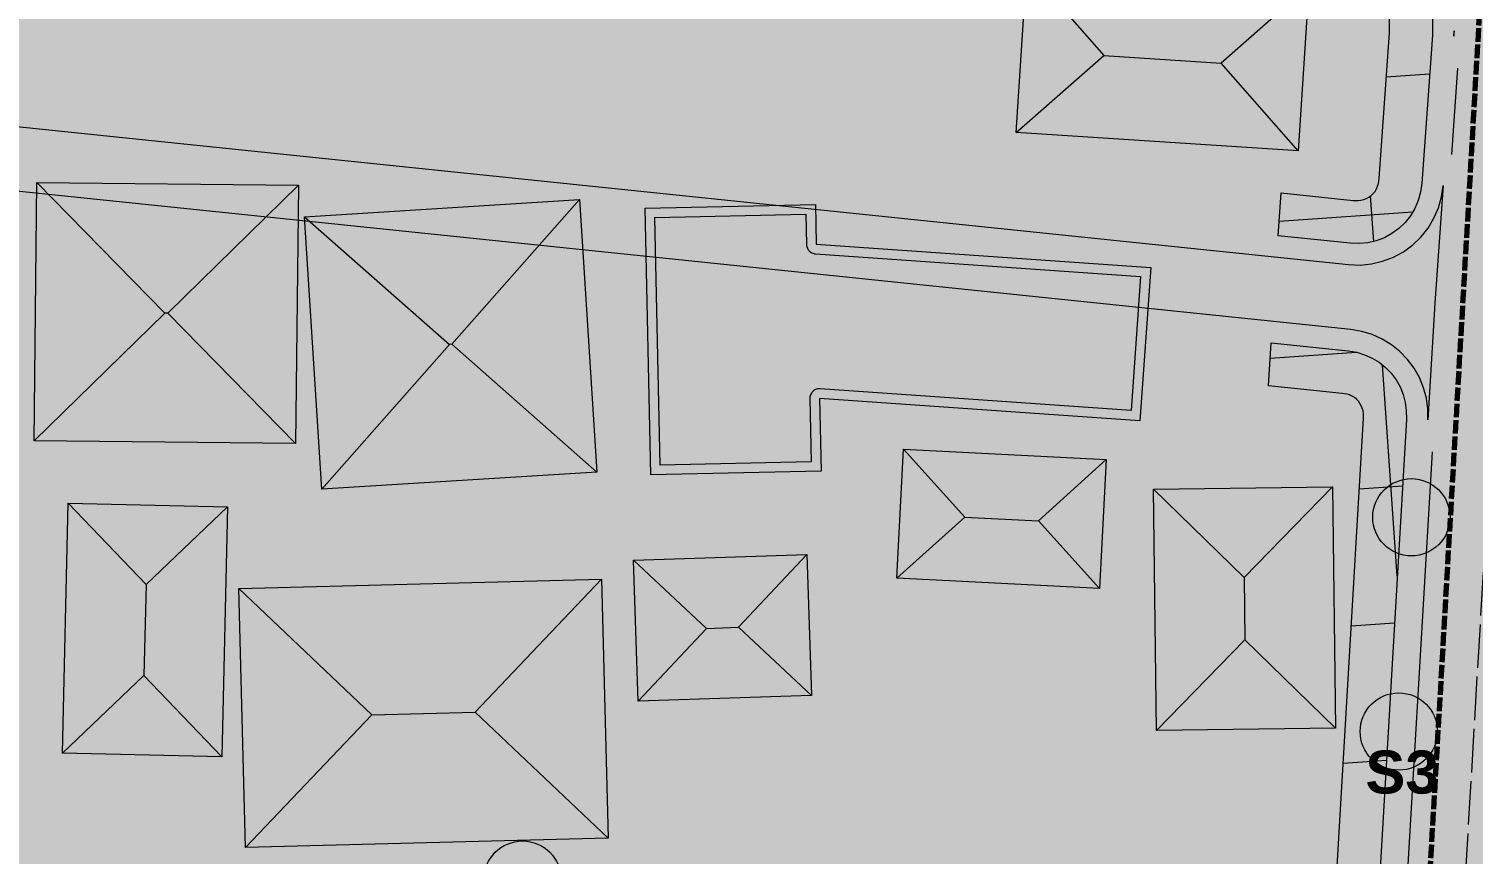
# Model space of a CAD drawing. Header units: metres. Extents: x 305909 to 307171, y 9156037 to 9156671.
# Drawn here: x 306804.4 to 306871.7, y 9156158.8 to 9156197.2 of the extents above; entities that cross this region are included whole.
import ezdxf

# ---------------------------------------------------------------- set-up
doc = ezdxf.new("R2010")
doc.units = ezdxf.units.M
doc.linetypes.add('DASHED', pattern=[1.524, 1.27, -0.254])
doc.linetypes.add('DASHED2', pattern=[0.762, 0.635, -0.127])
for name, color, linetype, lineweight, true_color in [('B-BANGUNAN_PERDAGANGAN', 7, 'Continuous', 13, 0xde7878), ('B-BANGUNAN_PERMUKIMAN', 7, 'Continuous', 13, 0xf0cd8c), ('B-BAYANGAN', 7, 'Continuous', 0, 0x76786c), ('B-DELINEASI', 7, 'DASHED2', 70, 0xc800c8), ('J-BADAN_KOLEKTOR', 7, 'Continuous', 13, 0x6e6e6e), ('J-MARKA_TEPI', 7, 'Continuous', 13, 0xffffff), ('J-PERKERASAN_JALAN', 7, 'Continuous', 9, 0x989896), ('J-SUMBU_KOLEKTOR', 7, 'DASHED', 18, 0xffffff), ('P-TROTOAR_AYANI', 7, 'Continuous', 9, 0xd6c8b2), ('S-ZONA_ANTREAN', 7, 'Continuous', 13, 0xeb7878), ('U-PENANDA', 7, 'Continuous', 18, 0x192d78), ('V-JALUR_HIJAU_AYANI', 7, 'Continuous', 0, 0x96cd78), ('V-POHON_PENEDUH', 7, 'Continuous', 13, 0x288232), ('Z-K', 7, 'Continuous', 0, 0xf7dede), ('Z-R', 7, 'Continuous', 0, 0xfaf4e6), ('Z-RTH', 7, 'Continuous', 0, 0xc7e4ba)]:
    doc.layers.add(name, color=color, linetype=linetype, lineweight=lineweight, true_color=true_color)
doc.styles.add('ARIALB', font='arialbd.ttf')

# ---------------------------------------------------------------- blocks, each defined once
blk = doc.blocks.new('POHON')
at = {"true_color": 0x347638}
h = blk.add_hatch(color=97, dxfattribs=at)
h.dxf.hatch_style = 1
edge = h.paths.add_edge_path()
edge.add_arc((0, 0), 1, 0, 360)
at = {"true_color": 0x3e843e}
h = blk.add_hatch(color=97, dxfattribs=at)
h.dxf.hatch_style = 1
edge = h.paths.add_edge_path()
edge.add_arc((-0.552, 0.552), 0.32, 0, 360)
at = {"true_color": 0x62a556}
h = blk.add_hatch(color=85, dxfattribs=at)
h.dxf.hatch_style = 1
edge = h.paths.add_edge_path()
edge.add_arc((-0.2, 0.22), 0.55, 0, 360)
at = {"true_color": 0x3e843e}
h = blk.add_hatch(color=97, dxfattribs=at)
h.dxf.hatch_style = 1
edge = h.paths.add_edge_path()
edge.add_arc((0, 0.78), 0.32, 0, 360)
h = blk.add_hatch(color=97, dxfattribs=at)
h.dxf.hatch_style = 1
edge = h.paths.add_edge_path()
edge.add_arc((0.552, 0.552), 0.32, 0, 360)
at = {"true_color": 0x697060}
h = blk.add_hatch(color=251, dxfattribs=at)
h.dxf.hatch_style = 1
edge = h.paths.add_edge_path()
edge.add_arc((0.38, -0.38), 1, 0, 360)
at = {"true_color": 0x3e843e}
h = blk.add_hatch(color=97, dxfattribs=at)
h.dxf.hatch_style = 1
edge = h.paths.add_edge_path()
edge.add_arc((-0.78, 0), 0.32, 0, 360)
h = blk.add_hatch(color=97, dxfattribs=at)
h.dxf.hatch_style = 1
edge = h.paths.add_edge_path()
edge.add_arc((0.78, 0), 0.32, 0, 360)
h = blk.add_hatch(color=97, dxfattribs=at)
h.dxf.hatch_style = 1
edge = h.paths.add_edge_path()
edge.add_arc((-0.552, -0.552), 0.32, 0, 360)
h = blk.add_hatch(color=97, dxfattribs=at)
h.dxf.hatch_style = 1
edge = h.paths.add_edge_path()
edge.add_arc((0.552, -0.552), 0.32, 0, 360)
h = blk.add_hatch(color=97, dxfattribs=at)
h.dxf.hatch_style = 1
edge = h.paths.add_edge_path()
edge.add_arc((0, -0.78), 0.32, 0, 360)
at = {"color": 99, "lineweight": 9, "true_color": 0x235528}
blk.add_circle((0, 0), 1, dxfattribs=at)
blk = doc.blocks.new('PENANDA')
at = {"true_color": 0x192d78}
h = blk.add_hatch(color=166, dxfattribs=at)
h.dxf.hatch_style = 1
h.paths.add_polyline_path([(0, 1.6), (-1.4, -0.9), (1.4, -0.9)])

msp = doc.modelspace()

# ---------------------------------------------------------------- hatches: boundary and pattern name
at = {"layer": 'B-BANGUNAN_PERDAGANGAN', "true_color": 0xd05e57}
h = msp.add_hatch(color=13, dxfattribs=at)
h.dxf.hatch_style = 1
h.paths.add_polyline_path([(306854.458, 9156195.984), (306850.377, 9156192.398), (306850.872, 9156200.065), (306854.458, 9156195.984)])
at = {"layer": 'B-BANGUNAN_PERDAGANGAN', "true_color": 0xcd5c56}
h = msp.add_hatch(color=13, dxfattribs=at)
h.dxf.hatch_style = 1
h.paths.add_polyline_path([(306859.914, 9156195.632), (306854.458, 9156195.984), (306850.872, 9156200.065), (306863.995, 9156199.218), (306863.995, 9156199.218), (306859.914, 9156195.632)])
at = {"layer": 'B-BANGUNAN_PERDAGANGAN', "true_color": 0xa34944}
h = msp.add_hatch(color=15, dxfattribs=at)
h.dxf.hatch_style = 1
h.paths.add_polyline_path([(306859.914, 9156195.632), (306863.995, 9156199.218), (306863.5, 9156191.552), (306859.914, 9156195.632)])
at = {"layer": 'B-BANGUNAN_PERDAGANGAN', "true_color": 0xa64b45}
h = msp.add_hatch(color=15, dxfattribs=at)
h.dxf.hatch_style = 1
h.paths.add_polyline_path([(306854.458, 9156195.984), (306859.914, 9156195.632), (306863.5, 9156191.552), (306863.5, 9156191.552), (306850.377, 9156192.398), (306854.458, 9156195.984)])
at = {"layer": 'B-BANGUNAN_PERDAGANGAN', "true_color": 0xcf5d56}
h = msp.add_hatch(color=13, dxfattribs=at)
h.dxf.hatch_style = 1
h.paths.add_polyline_path([(306810.725, 9156183.987), (306804.64, 9156178.034), (306804.772, 9156190.073), (306810.725, 9156183.987)])
at = {"layer": 'B-BANGUNAN_PERDAGANGAN', "true_color": 0xce5d56}
h = msp.add_hatch(color=13, dxfattribs=at)
h.dxf.hatch_style = 1
h.paths.add_polyline_path([(306810.865, 9156183.986), (306810.725, 9156183.987), (306804.772, 9156190.073), (306804.772, 9156190.073), (306816.95, 9156189.939), (306810.865, 9156183.986)])
at = {"layer": 'B-BANGUNAN_PERDAGANGAN', "true_color": 0xa44a45}
h = msp.add_hatch(color=15, dxfattribs=at)
h.dxf.hatch_style = 1
h.paths.add_polyline_path([(306810.865, 9156183.986), (306816.95, 9156189.939), (306816.818, 9156177.9), (306810.865, 9156183.986)])
at = {"layer": 'B-BANGUNAN_PERDAGANGAN', "true_color": 0xd05e57}
h = msp.add_hatch(color=13, dxfattribs=at)
h.dxf.hatch_style = 1
h.paths.add_polyline_path([(306824.094, 9156182.531), (306823.987, 9156182.524), (306817.24, 9156188.477), (306830.047, 9156189.277), (306824.094, 9156182.531)])
at = {"layer": 'B-BANGUNAN_PERDAGANGAN', "true_color": 0xa64b45}
h = msp.add_hatch(color=15, dxfattribs=at)
h.dxf.hatch_style = 1
h.paths.add_polyline_path([(306824.094, 9156182.531), (306830.047, 9156189.277), (306830.047, 9156189.277), (306830.841, 9156176.577), (306824.094, 9156182.531)])
at = {"layer": 'B-BANGUNAN_PERDAGANGAN', "true_color": 0xba544e}
h = msp.add_hatch(color=15, dxfattribs=at)
h.dxf.hatch_style = 1
h.paths.add_polyline_path([(306856.638, 9156186.102), (306856.139, 9156178.966), (306841.216, 9156180.009), (306841.288, 9156176.614), (306833.354, 9156176.445), (306833.09, 9156188.88), (306841.024, 9156189.049), (306841.063, 9156187.192), (306856.638, 9156186.102)])
at = {"layer": 'B-BANGUNAN_PERDAGANGAN', "true_color": 0xcd5c56}
h = msp.add_hatch(color=13, dxfattribs=at)
h.dxf.hatch_style = 1
h.paths.add_polyline_path([(306823.987, 9156182.524), (306818.034, 9156175.777), (306817.24, 9156188.477), (306817.24, 9156188.477), (306823.987, 9156182.524)])
at = {"layer": 'B-BANGUNAN_PERDAGANGAN', "true_color": 0xa54a45}
h = msp.add_hatch(color=15, dxfattribs=at)
h.dxf.hatch_style = 1
h.paths.add_polyline_path([(306804.64, 9156178.034), (306804.64, 9156178.034), (306810.725, 9156183.987), (306810.865, 9156183.986), (306816.818, 9156177.9), (306804.64, 9156178.034)])
at = {"layer": 'B-BANGUNAN_PERDAGANGAN', "true_color": 0xa34944}
h = msp.add_hatch(color=15, dxfattribs=at)
h.dxf.hatch_style = 1
h.paths.add_polyline_path([(306818.034, 9156175.777), (306823.987, 9156182.524), (306824.094, 9156182.531), (306830.841, 9156176.577), (306818.034, 9156175.777)])
at = {"layer": 'B-BANGUNAN_PERDAGANGAN', "true_color": 0xd05d57}
h = msp.add_hatch(color=13, dxfattribs=at)
h.dxf.hatch_style = 1
h.paths.add_polyline_path([(306847.977, 9156174.482), (306844.823, 9156171.633), (306845.128, 9156177.636), (306847.977, 9156174.482)])
at = {"layer": 'B-BANGUNAN_PERDAGANGAN', "true_color": 0xcd5d56}
h = msp.add_hatch(color=13, dxfattribs=at)
h.dxf.hatch_style = 1
h.paths.add_polyline_path([(306851.408, 9156174.307), (306847.977, 9156174.482), (306845.128, 9156177.636), (306854.561, 9156177.156), (306851.408, 9156174.307)])
at = {"layer": 'B-BANGUNAN_PERDAGANGAN', "true_color": 0xa34a44}
h = msp.add_hatch(color=15, dxfattribs=at)
h.dxf.hatch_style = 1
h.paths.add_polyline_path([(306854.256, 9156171.154), (306851.408, 9156174.307), (306854.561, 9156177.156), (306854.562, 9156177.156), (306854.256, 9156171.154)])
at = {"layer": 'B-BANGUNAN_PERDAGANGAN', "true_color": 0xcf5d57}
h = msp.add_hatch(color=13, dxfattribs=at)
h.dxf.hatch_style = 1
h.paths.add_polyline_path([(306809.854, 9156171.334), (306809.758, 9156167.1), (306805.97, 9156163.48), (306805.97, 9156163.48), (306806.234, 9156175.122), (306809.854, 9156171.334)])
at = {"layer": 'B-BANGUNAN_PERDAGANGAN', "true_color": 0xce5d56}
h = msp.add_hatch(color=13, dxfattribs=at)
h.dxf.hatch_style = 1
h.paths.add_polyline_path([(306809.854, 9156171.334), (306806.234, 9156175.122), (306806.234, 9156175.122), (306813.642, 9156174.954), (306809.854, 9156171.334)])
at = {"layer": 'B-BANGUNAN_PERDAGANGAN', "true_color": 0xa44a44}
h = msp.add_hatch(color=15, dxfattribs=at)
h.dxf.hatch_style = 1
h.paths.add_polyline_path([(306813.378, 9156163.312), (306809.758, 9156167.1), (306809.854, 9156171.334), (306813.642, 9156174.954), (306813.642, 9156174.954), (306813.378, 9156163.312)])
at = {"layer": 'B-BANGUNAN_PERDAGANGAN', "true_color": 0xa64a45}
h = msp.add_hatch(color=15, dxfattribs=at)
h.dxf.hatch_style = 1
h.paths.add_polyline_path([(306844.823, 9156171.633), (306847.977, 9156174.482), (306851.408, 9156174.307), (306854.256, 9156171.154), (306844.823, 9156171.633)])
at = {"layer": 'B-BANGUNAN_PERDAGANGAN', "true_color": 0xcf5d57}
h = msp.add_hatch(color=13, dxfattribs=at)
h.dxf.hatch_style = 1
h.paths.add_polyline_path([(306837.448, 9156169.342), (306835.959, 9156169.294), (306832.561, 9156172.476), (306840.63, 9156172.741), (306837.448, 9156169.342)])
at = {"layer": 'B-BANGUNAN_PERDAGANGAN', "true_color": 0xa54a45}
h = msp.add_hatch(color=15, dxfattribs=at)
h.dxf.hatch_style = 1
h.paths.add_polyline_path([(306837.448, 9156169.342), (306840.63, 9156172.741), (306840.846, 9156166.16), (306837.448, 9156169.342)])
at = {"layer": 'B-BANGUNAN_PERDAGANGAN', "true_color": 0xce5d56}
h = msp.add_hatch(color=13, dxfattribs=at)
h.dxf.hatch_style = 1
h.paths.add_polyline_path([(306835.959, 9156169.294), (306832.777, 9156165.895), (306832.561, 9156172.476), (306832.561, 9156172.476), (306835.959, 9156169.294)])
at = {"layer": 'B-BANGUNAN_PERDAGANGAN', "true_color": 0xcf5d57}
h = msp.add_hatch(color=13, dxfattribs=at)
h.dxf.hatch_style = 1
h.paths.add_polyline_path([(306825.178, 9156165.394), (306820.364, 9156165.271), (306814.172, 9156171.153), (306831.06, 9156171.586), (306831.06, 9156171.586), (306825.178, 9156165.394)])
at = {"layer": 'B-BANGUNAN_PERDAGANGAN', "true_color": 0xa54a45}
h = msp.add_hatch(color=15, dxfattribs=at)
h.dxf.hatch_style = 1
h.paths.add_polyline_path([(306825.178, 9156165.394), (306831.06, 9156171.586), (306831.37, 9156159.512), (306825.178, 9156165.394)])
at = {"layer": 'B-BANGUNAN_PERDAGANGAN', "true_color": 0xce5d56}
h = msp.add_hatch(color=13, dxfattribs=at)
h.dxf.hatch_style = 1
h.paths.add_polyline_path([(306820.364, 9156165.271), (306814.482, 9156159.079), (306814.172, 9156171.153), (306820.364, 9156165.271)])
at = {"layer": 'B-BANGUNAN_PERDAGANGAN', "true_color": 0xa44a44}
h = msp.add_hatch(color=15, dxfattribs=at)
h.dxf.hatch_style = 1
h.paths.add_polyline_path([(306832.777, 9156165.895), (306835.959, 9156169.294), (306837.448, 9156169.342), (306840.846, 9156166.16), (306840.846, 9156166.16), (306832.777, 9156165.895)])
at = {"layer": 'B-BANGUNAN_PERDAGANGAN', "true_color": 0xa54a45}
h = msp.add_hatch(color=15, dxfattribs=at)
h.dxf.hatch_style = 1
h.paths.add_polyline_path([(306809.758, 9156167.1), (306813.378, 9156163.312), (306805.97, 9156163.48), (306809.758, 9156167.1)])
at = {"layer": 'B-BANGUNAN_PERDAGANGAN', "true_color": 0xa44a44}
h = msp.add_hatch(color=15, dxfattribs=at)
h.dxf.hatch_style = 1
h.paths.add_polyline_path([(306814.482, 9156159.079), (306820.364, 9156165.271), (306825.178, 9156165.394), (306831.37, 9156159.512), (306831.37, 9156159.512), (306814.482, 9156159.079)])
at = {"layer": 'B-BANGUNAN_PERMUKIMAN', "true_color": 0xe5855b}
h = msp.add_hatch(color=23, dxfattribs=at)
h.dxf.hatch_style = 1
h.paths.add_polyline_path([(306860.99, 9156171.662), (306856.77, 9156175.784), (306865.111, 9156175.881), (306865.111, 9156175.881), (306860.99, 9156171.662)])
h = msp.add_hatch(color=23, dxfattribs=at)
h.dxf.hatch_style = 1
h.paths.add_polyline_path([(306856.77, 9156175.784), (306860.99, 9156171.662), (306861.024, 9156168.758), (306856.903, 9156164.539), (306856.903, 9156164.539), (306856.77, 9156175.784)])
at = {"layer": 'B-BANGUNAN_PERMUKIMAN', "true_color": 0xb66a48}
h = msp.add_hatch(color=35, dxfattribs=at)
h.dxf.hatch_style = 1
h.paths.add_polyline_path([(306861.024, 9156168.758), (306860.99, 9156171.662), (306865.111, 9156175.881), (306865.243, 9156164.637), (306861.024, 9156168.758)])
h = msp.add_hatch(color=35, dxfattribs=at)
h.dxf.hatch_style = 1
h.paths.add_polyline_path([(306861.024, 9156168.758), (306865.243, 9156164.637), (306856.903, 9156164.539), (306861.024, 9156168.758)])
at = {"layer": 'B-BAYANGAN', "true_color": 0x76786c}
h = msp.add_hatch(color=8, dxfattribs=at)
h.dxf.hatch_style = 1
h.paths.add_polyline_path([(306865.045, 9156198.168), (306864.55, 9156190.502), (306851.427, 9156191.348), (306851.922, 9156199.015), (306865.045, 9156198.168)])
h = msp.add_hatch(color=8, dxfattribs=at)
h.dxf.hatch_style = 1
h.paths.add_polyline_path([(306818, 9156188.889), (306817.868, 9156176.85), (306805.69, 9156176.984), (306805.822, 9156189.023), (306818, 9156188.889)])
h = msp.add_hatch(color=8, dxfattribs=at)
h.dxf.hatch_style = 1
h.paths.add_polyline_path([(306831.891, 9156175.527), (306819.084, 9156174.727), (306818.29, 9156187.427), (306831.097, 9156188.227), (306831.891, 9156175.527)])
h = msp.add_hatch(color=8, dxfattribs=at)
h.dxf.hatch_style = 1
h.paths.add_polyline_path([(306857.688, 9156185.052), (306857.189, 9156177.916), (306842.266, 9156178.959), (306842.338, 9156175.564), (306834.404, 9156175.395), (306834.14, 9156187.83), (306842.074, 9156187.999), (306842.113, 9156186.141), (306857.688, 9156185.052)])
h = msp.add_hatch(color=8, dxfattribs=at)
h.dxf.hatch_style = 1
h.paths.add_polyline_path([(306795.775, 9156183.597), (306795.775, 9156175.792), (306805.432, 9156175.792), (306805.432, 9156166.267), (306795.775, 9156166.267), (306795.775, 9156164.812), (306786.912, 9156164.812), (306786.912, 9156183.597), (306795.775, 9156183.597)])
h = msp.add_hatch(color=8, dxfattribs=at)
h.dxf.hatch_style = 1
h.paths.add_polyline_path([(306855.612, 9156176.106), (306855.307, 9156170.103), (306845.873, 9156170.583), (306846.178, 9156176.586), (306855.612, 9156176.106)])
h = msp.add_hatch(color=8, dxfattribs=at)
h.dxf.hatch_style = 1
h.paths.add_polyline_path([(306865.993, 9156163.887), (306857.652, 9156163.789), (306857.52, 9156175.034), (306865.861, 9156175.132), (306865.993, 9156163.887)])
h = msp.add_hatch(color=8, dxfattribs=at)
h.dxf.hatch_style = 1
h.paths.add_polyline_path([(306814.692, 9156173.904), (306814.428, 9156162.262), (306807.02, 9156162.431), (306807.285, 9156174.072), (306814.692, 9156173.904)])
h = msp.add_hatch(color=8, dxfattribs=at)
h.dxf.hatch_style = 1
h.paths.add_polyline_path([(306841.896, 9156165.109), (306833.826, 9156164.845), (306833.611, 9156171.426), (306841.68, 9156171.691), (306841.896, 9156165.109)])
h = msp.add_hatch(color=8, dxfattribs=at)
h.dxf.hatch_style = 1
h.paths.add_polyline_path([(306832.42, 9156158.462), (306815.532, 9156158.029), (306815.222, 9156170.103), (306832.11, 9156170.536), (306832.42, 9156158.462)])
at = {"layer": 'J-BADAN_KOLEKTOR', "true_color": 0x54565a}
h = msp.add_hatch(color=251, dxfattribs=at)
h.dxf.hatch_style = 1
h.paths.add_polyline_path([(306889.931, 9156640), (306895.936, 9156640), (306895.475, 9156629.11), (306895.474, 9156629.085), (306895.474, 9156629.061), (306893.315, 9156557.748), (306893.149, 9156552.271), (306893.014, 9156547.717), (306892.993, 9156546.713), (306891.335, 9156465.673), (306891.237, 9156460.847), (306891.218, 9156460.566), (306890.645, 9156455.57), (306884.99, 9156406.251), (306884.352, 9156400.688), (306883.988, 9156395.099), (306877.628, 9156297.463), (306877.621, 9156297.351), (306877.62, 9156297.238), (306877.496, 9156282.777), (306877.038, 9156229.12), (306876.993, 9156223.827), (306876.944, 9156218.116), (306876.813, 9156202.951), (306876.76, 9156196.862), (306876.753, 9156196.674), (306876.43, 9156192.144), (306875.837, 9156183.84), (306875.836, 9156183.815), (306875.834, 9156183.79), (306874.011, 9156152.681), (306874.01, 9156152.675), (306874.01, 9156152.669), (306873.9, 9156150.695), (306873.792, 9156148.75), (306873.788, 9156148.669), (306873.786, 9156148.588), (306873.743, 9156145.719), (306873.719, 9156144.136), (306873.718, 9156144.098), (306873.716, 9156144.044), (306873.716, 9156144.024), (306873.714, 9156143.986), (306873.657, 9156142.889), (306873.495, 9156139.805), (306873.492, 9156139.752), (306873.491, 9156139.7), (306873.213, 9156129.068), (306873.057, 9156123.08), (306872.863, 9156115.623), (306872.83, 9156115.253), (306872.163, 9156110.834), (306864.194, 9156058.08), (306864.167, 9156057.904), (306864.156, 9156057.726), (306863.079, 9156040), (306857.068, 9156040), (306857.115, 9156040.772), (306857.836, 9156052.639), (306858.186, 9156058.401), (306858.215, 9156058.667), (306858.909, 9156063.262), (306864.38, 9156099.484), (306866.833, 9156115.72), (306866.87, 9156115.965), (306866.876, 9156116.213), (306866.922, 9156117.98), (306867.495, 9156139.935), (306867.495, 9156139.962), (306867.497, 9156140.001), (306867.498, 9156140.014), (306867.499, 9156140.041), (306867.717, 9156144.189), (306867.72, 9156144.264), (306867.722, 9156144.338), (306867.781, 9156148.295), (306867.789, 9156148.8), (306867.79, 9156148.84), (306867.793, 9156148.916), (306867.793, 9156148.921), (306867.795, 9156148.961), (306867.862, 9156150.175), (306868.019, 9156153.006), (306869.543, 9156179.003), (306869.847, 9156184.185), (306869.849, 9156184.223), (306870.257, 9156189.937), (306870.599, 9156194.727), (306870.753, 9156196.882), (306870.761, 9156197.007), (306870.763, 9156197.132), (306870.863, 9156208.724), (306870.993, 9156223.879), (306870.993, 9156223.879), (306871.576, 9156292.11), (306871.622, 9156297.487), (306871.628, 9156297.656), (306871.981, 9156303.077), (306872.914, 9156317.396), (306878.368, 9156401.127), (306878.372, 9156401.176), (306878.38, 9156401.273), (306878.385, 9156401.322), (306880.543, 9156420.136), (306884.601, 9156455.528), (306885.241, 9156461.11), (306885.363, 9156467.081), (306887.015, 9156547.847), (306887.016, 9156547.874), (306887.152, 9156552.449), (306887.152, 9156552.45), (306889.305, 9156623.574), (306889.305, 9156623.574), (306889.478, 9156629.285), (306889.479, 9156629.321), (306889.699, 9156634.526), (306889.931, 9156640)])
at = {"layer": 'J-MARKA_TEPI', "true_color": 0xffffff}
h = msp.add_hatch(color=7, dxfattribs=at)
h.dxf.hatch_style = 1
h.paths.add_polyline_path([(306871.412, 9156187.2), (306872.112, 9156185.6), (306871.662, 9156185.6), (306871.662, 9156182.8), (306871.162, 9156182.8), (306871.162, 9156185.6), (306870.712, 9156185.6)])
at = {"layer": 'J-PERKERASAN_JALAN', "true_color": 0x989896}
h = msp.add_hatch(color=252, dxfattribs=at)
h.dxf.hatch_style = 1
h.paths.add_polyline_path([(306746.832, 9156200.101), (306782.931, 9156194.856), (306783.093, 9156194.835), (306806.23, 9156192.431), (306865.854, 9156186.243), (306866.388, 9156186.223), (306866.919, 9156186.275), (306867.439, 9156186.397), (306867.938, 9156186.587), (306868.407, 9156186.842), (306868.838, 9156187.157), (306869.223, 9156187.527), (306869.556, 9156187.945), (306869.83, 9156188.403), (306870.04, 9156188.894), (306870.184, 9156189.408), (306870.257, 9156189.937), (306869.849, 9156184.223), (306869.847, 9156184.185), (306869.543, 9156179.003), (306869.541, 9156179.511), (306869.474, 9156180.015), (306869.343, 9156180.506), (306869.152, 9156180.977), (306868.902, 9156181.42), (306868.598, 9156181.827), (306868.245, 9156182.193), (306867.848, 9156182.511), (306867.414, 9156182.776), (306866.951, 9156182.984), (306866.464, 9156183.131), (306865.963, 9156183.216), (306805.921, 9156189.447), (306782.691, 9156191.861), (306782.651, 9156191.866), (306782.631, 9156191.868), (306782.59, 9156191.874), (306746.832, 9156197.07), (306746.832, 9156200.101)])
at = {"layer": 'P-TROTOAR_AYANI', "true_color": 0xd4ccbe}
h = msp.add_hatch(color=9, dxfattribs=at)
h.dxf.hatch_style = 1
h.paths.add_polyline_path([(306867.666, 9156295.143), (306868.08, 9156295.1), (306868.454, 9156295.011), (306868.813, 9156294.875), (306869.152, 9156294.695), (306869.465, 9156294.472), (306869.747, 9156294.211), (306869.994, 9156293.917), (306870.201, 9156293.593), (306870.364, 9156293.246), (306870.482, 9156292.88), (306870.552, 9156292.502), (306870.575, 9156292.087), (306869.993, 9156223.887), (306869.763, 9156197.157), (306869.754, 9156196.938), (306869.262, 9156190.041), (306869.202, 9156189.612), (306869.095, 9156189.226), (306868.937, 9156188.859), (306868.732, 9156188.515), (306868.483, 9156188.202), (306868.194, 9156187.925), (306867.871, 9156187.689), (306867.519, 9156187.498), (306867.145, 9156187.355), (306866.756, 9156187.264), (306866.358, 9156187.225), (306865.924, 9156187.241), (306862.57, 9156187.589), (306862.713, 9156189.585), (306866.064, 9156189.237), (306866.297, 9156189.229), (306866.429, 9156189.242), (306866.558, 9156189.272), (306866.682, 9156189.319), (306866.799, 9156189.382), (306866.906, 9156189.461), (306867.001, 9156189.552), (306867.084, 9156189.656), (306867.152, 9156189.77), (306867.204, 9156189.892), (306867.24, 9156190.02), (306867.272, 9156190.25), (306867.757, 9156197.049), (306867.763, 9156197.205), (306867.993, 9156223.904), (306868.575, 9156292.04), (306868.563, 9156292.263), (306868.539, 9156292.388), (306868.5, 9156292.51), (306868.446, 9156292.625), (306868.377, 9156292.732), (306868.296, 9156292.83), (306868.202, 9156292.916), (306868.098, 9156292.99), (306867.986, 9156293.05), (306867.867, 9156293.095), (306867.743, 9156293.124), (306867.521, 9156293.148), (306864.085, 9156293.288), (306864.103, 9156295.289), (306867.666, 9156295.143)])
at = {"layer": 'P-TROTOAR_AYANI', "true_color": 0xbeb6a8}
h = msp.add_hatch(dxfattribs=at)
h.set_pattern_fill('NET', color=253, scale=2, angle=4)
h.paths.add_polyline_path([(306867.666, 9156295.143), (306868.08, 9156295.1), (306868.454, 9156295.011), (306868.813, 9156294.875), (306869.152, 9156294.695), (306869.465, 9156294.472), (306869.747, 9156294.211), (306869.994, 9156293.917), (306870.201, 9156293.593), (306870.364, 9156293.246), (306870.482, 9156292.88), (306870.552, 9156292.502), (306870.575, 9156292.087), (306869.993, 9156223.887), (306869.763, 9156197.157), (306869.754, 9156196.938), (306869.262, 9156190.041), (306869.202, 9156189.612), (306869.095, 9156189.226), (306868.937, 9156188.859), (306868.732, 9156188.515), (306868.483, 9156188.202), (306868.194, 9156187.925), (306867.871, 9156187.689), (306867.519, 9156187.498), (306867.145, 9156187.355), (306866.756, 9156187.264), (306866.358, 9156187.225), (306865.924, 9156187.241), (306862.57, 9156187.589), (306862.713, 9156189.585), (306866.064, 9156189.237), (306866.297, 9156189.229), (306866.429, 9156189.242), (306866.558, 9156189.272), (306866.682, 9156189.319), (306866.799, 9156189.382), (306866.906, 9156189.461), (306867.001, 9156189.552), (306867.084, 9156189.656), (306867.152, 9156189.77), (306867.204, 9156189.892), (306867.24, 9156190.02), (306867.272, 9156190.25), (306867.757, 9156197.049), (306867.763, 9156197.205), (306867.993, 9156223.904), (306868.575, 9156292.04), (306868.563, 9156292.263), (306868.539, 9156292.388), (306868.5, 9156292.51), (306868.446, 9156292.625), (306868.377, 9156292.732), (306868.296, 9156292.83), (306868.202, 9156292.916), (306868.098, 9156292.99), (306867.986, 9156293.05), (306867.867, 9156293.095), (306867.743, 9156293.124), (306867.521, 9156293.148), (306864.085, 9156293.288), (306864.103, 9156295.289), (306867.666, 9156295.143)])
at = {"layer": 'P-TROTOAR_AYANI', "true_color": 0xd4ccbe}
h = msp.add_hatch(color=9, dxfattribs=at)
h.dxf.hatch_style = 1
h.paths.add_polyline_path([(306854.833, 9156062.862), (306855.062, 9156062.872), (306855.19, 9156062.895), (306855.314, 9156062.934), (306855.432, 9156062.989), (306855.542, 9156063.059), (306855.642, 9156063.143), (306855.729, 9156063.239), (306855.804, 9156063.346), (306855.864, 9156063.462), (306855.908, 9156063.584), (306855.957, 9156063.808), (306863.852, 9156116.076), (306863.88, 9156116.384), (306864.496, 9156140.013), (306864.496, 9156140.033), (306864.497, 9156140.059), (306864.498, 9156140.079), (306864.5, 9156140.132), (306864.501, 9156140.152), (306864.502, 9156140.178), (306864.503, 9156140.198), (306864.719, 9156144.318), (306864.722, 9156144.412), (306864.789, 9156148.845), (306864.79, 9156148.875), (306864.791, 9156148.916), (306864.792, 9156148.946), (306864.795, 9156149.027), (306864.796, 9156149.057), (306864.798, 9156149.098), (306864.799, 9156149.128), (306865.024, 9156153.173), (306865.025, 9156153.182), (306866.543, 9156179.083), (306866.542, 9156179.305), (306866.525, 9156179.43), (306866.493, 9156179.552), (306866.445, 9156179.669), (306866.383, 9156179.779), (306866.307, 9156179.881), (306866.22, 9156179.971), (306866.121, 9156180.05), (306866.013, 9156180.116), (306865.898, 9156180.168), (306865.777, 9156180.205), (306865.558, 9156180.241), (306862.124, 9156180.598), (306862.241, 9156182.596), (306865.828, 9156182.224), (306866.235, 9156182.156), (306866.6, 9156182.045), (306866.947, 9156181.889), (306867.272, 9156181.691), (306867.57, 9156181.452), (306867.834, 9156181.178), (306868.062, 9156180.873), (306868.249, 9156180.541), (306868.393, 9156180.188), (306868.491, 9156179.82), (306868.541, 9156179.442), (306868.543, 9156179.03), (306867.021, 9156153.065), (306867.021, 9156153.062), (306866.796, 9156149.017), (306866.796, 9156149.007), (306866.794, 9156148.966), (306866.793, 9156148.956), (306866.791, 9156148.875), (306866.79, 9156148.865), (306866.789, 9156148.825), (306866.789, 9156148.815), (306866.722, 9156144.363), (306866.717, 9156144.232), (306866.5, 9156140.093), (306866.5, 9156140.086), (306866.499, 9156140.06), (306866.498, 9156140.053), (306866.496, 9156140.001), (306866.496, 9156139.994), (306866.495, 9156139.968), (306866.495, 9156139.961), (306865.877, 9156116.27), (306865.839, 9156115.839), (306857.925, 9156063.444), (306857.834, 9156063.028), (306857.7, 9156062.658), (306857.519, 9156062.309), (306857.295, 9156061.987), (306857.029, 9156061.697), (306856.729, 9156061.444), (306856.397, 9156061.233), (306856.041, 9156061.066), (306855.666, 9156060.948), (306855.279, 9156060.88), (306854.854, 9156060.861), (306850.974, 9156060.948), (306851.275, 9156062.942), (306854.833, 9156062.862)])
at = {"layer": 'P-TROTOAR_AYANI', "true_color": 0xbeb6a8}
h = msp.add_hatch(dxfattribs=at)
h.set_pattern_fill('NET', color=253, scale=2, angle=4)
h.paths.add_polyline_path([(306854.833, 9156062.862), (306855.062, 9156062.872), (306855.19, 9156062.895), (306855.314, 9156062.934), (306855.432, 9156062.989), (306855.542, 9156063.059), (306855.642, 9156063.143), (306855.729, 9156063.239), (306855.804, 9156063.346), (306855.864, 9156063.462), (306855.908, 9156063.584), (306855.957, 9156063.808), (306863.852, 9156116.076), (306863.88, 9156116.384), (306864.496, 9156140.013), (306864.496, 9156140.033), (306864.497, 9156140.059), (306864.498, 9156140.079), (306864.5, 9156140.132), (306864.501, 9156140.152), (306864.502, 9156140.178), (306864.503, 9156140.198), (306864.719, 9156144.318), (306864.722, 9156144.412), (306864.789, 9156148.845), (306864.79, 9156148.875), (306864.791, 9156148.916), (306864.792, 9156148.946), (306864.795, 9156149.027), (306864.796, 9156149.057), (306864.798, 9156149.098), (306864.799, 9156149.128), (306865.024, 9156153.173), (306865.025, 9156153.182), (306866.543, 9156179.083), (306866.542, 9156179.305), (306866.525, 9156179.43), (306866.493, 9156179.552), (306866.445, 9156179.669), (306866.383, 9156179.779), (306866.307, 9156179.881), (306866.22, 9156179.971), (306866.121, 9156180.05), (306866.013, 9156180.116), (306865.898, 9156180.168), (306865.777, 9156180.205), (306865.558, 9156180.241), (306862.124, 9156180.598), (306862.241, 9156182.596), (306865.828, 9156182.224), (306866.235, 9156182.156), (306866.6, 9156182.045), (306866.947, 9156181.889), (306867.272, 9156181.691), (306867.57, 9156181.452), (306867.834, 9156181.178), (306868.062, 9156180.873), (306868.249, 9156180.541), (306868.393, 9156180.188), (306868.491, 9156179.82), (306868.541, 9156179.442), (306868.543, 9156179.03), (306867.021, 9156153.065), (306867.021, 9156153.062), (306866.796, 9156149.017), (306866.796, 9156149.007), (306866.794, 9156148.966), (306866.793, 9156148.956), (306866.791, 9156148.875), (306866.79, 9156148.865), (306866.789, 9156148.825), (306866.789, 9156148.815), (306866.722, 9156144.363), (306866.717, 9156144.232), (306866.5, 9156140.093), (306866.5, 9156140.086), (306866.499, 9156140.06), (306866.498, 9156140.053), (306866.496, 9156140.001), (306866.496, 9156139.994), (306866.495, 9156139.968), (306866.495, 9156139.961), (306865.877, 9156116.27), (306865.839, 9156115.839), (306857.925, 9156063.444), (306857.834, 9156063.028), (306857.7, 9156062.658), (306857.519, 9156062.309), (306857.295, 9156061.987), (306857.029, 9156061.697), (306856.729, 9156061.444), (306856.397, 9156061.233), (306856.041, 9156061.066), (306855.666, 9156060.948), (306855.279, 9156060.88), (306854.854, 9156060.861), (306850.974, 9156060.948), (306851.275, 9156062.942), (306854.833, 9156062.862)])
at = {"layer": 'S-ZONA_ANTREAN', "true_color": 0xe27870}
h = msp.add_hatch(color=23, dxfattribs=at)
h.dxf.hatch_style = 1
h.paths.add_polyline_path([(306871.083, 9156154), (306874.012, 9156226), (306877.012, 9156226), (306874.083, 9156154), (306871.083, 9156154)])
at = {"layer": 'V-JALUR_HIJAU_AYANI', "true_color": 0x84ba60}
h = msp.add_hatch(color=83, dxfattribs=at)
h.dxf.hatch_style = 1
h.paths.add_polyline_path([(306867.739, 9156296.141), (306868.249, 9156296.087), (306868.748, 9156295.969), (306869.227, 9156295.788), (306869.679, 9156295.547), (306870.097, 9156295.25), (306870.473, 9156294.902), (306870.802, 9156294.509), (306871.078, 9156294.077), (306871.296, 9156293.614), (306871.454, 9156293.126), (306871.547, 9156292.622), (306871.576, 9156292.11), (306870.993, 9156223.879), (306870.763, 9156197.132), (306870.753, 9156196.882), (306870.257, 9156189.937), (306870.184, 9156189.408), (306870.04, 9156188.894), (306869.83, 9156188.403), (306869.556, 9156187.945), (306869.223, 9156187.527), (306868.838, 9156187.157), (306868.407, 9156186.842), (306867.938, 9156186.587), (306867.439, 9156186.397), (306866.919, 9156186.275), (306866.388, 9156186.223), (306865.854, 9156186.243), (306862.499, 9156186.591), (306862.57, 9156187.589), (306865.924, 9156187.241), (306866.358, 9156187.225), (306866.756, 9156187.264), (306867.145, 9156187.355), (306867.519, 9156187.498), (306867.871, 9156187.689), (306868.194, 9156187.925), (306868.483, 9156188.202), (306868.732, 9156188.515), (306868.937, 9156188.859), (306869.095, 9156189.226), (306869.202, 9156189.612), (306869.262, 9156190.041), (306869.754, 9156196.938), (306869.763, 9156197.157), (306869.993, 9156223.887), (306870.575, 9156292.087), (306870.552, 9156292.502), (306870.482, 9156292.88), (306870.364, 9156293.246), (306870.201, 9156293.593), (306869.994, 9156293.917), (306869.747, 9156294.211), (306869.465, 9156294.472), (306869.152, 9156294.695), (306868.813, 9156294.875), (306868.454, 9156295.011), (306868.08, 9156295.1), (306867.666, 9156295.143), (306864.103, 9156295.289), (306864.111, 9156296.29), (306867.739, 9156296.141)])
h = msp.add_hatch(color=83, dxfattribs=at)
h.dxf.hatch_style = 1
h.paths.add_polyline_path([(306854.854, 9156060.861), (306855.279, 9156060.88), (306855.666, 9156060.948), (306856.041, 9156061.066), (306856.397, 9156061.233), (306856.729, 9156061.444), (306857.029, 9156061.697), (306857.295, 9156061.987), (306857.519, 9156062.309), (306857.7, 9156062.658), (306857.834, 9156063.028), (306857.925, 9156063.444), (306865.839, 9156115.839), (306865.877, 9156116.27), (306866.495, 9156139.961), (306866.495, 9156139.968), (306866.496, 9156139.994), (306866.496, 9156140.001), (306866.498, 9156140.053), (306866.499, 9156140.06), (306866.5, 9156140.086), (306866.5, 9156140.093), (306866.717, 9156144.232), (306866.722, 9156144.363), (306866.789, 9156148.815), (306866.789, 9156148.825), (306866.79, 9156148.865), (306866.791, 9156148.875), (306866.793, 9156148.956), (306866.794, 9156148.966), (306866.796, 9156149.007), (306866.796, 9156149.017), (306867.021, 9156153.062), (306867.021, 9156153.065), (306868.543, 9156179.03), (306868.541, 9156179.442), (306868.491, 9156179.82), (306868.393, 9156180.188), (306868.249, 9156180.541), (306868.062, 9156180.873), (306867.834, 9156181.178), (306867.57, 9156181.452), (306867.272, 9156181.691), (306866.947, 9156181.889), (306866.6, 9156182.045), (306866.235, 9156182.156), (306865.828, 9156182.224), (306862.241, 9156182.596), (306862.299, 9156183.596), (306865.963, 9156183.216), (306866.464, 9156183.131), (306866.951, 9156182.984), (306867.414, 9156182.776), (306867.848, 9156182.511), (306868.245, 9156182.193), (306868.598, 9156181.827), (306868.902, 9156181.42), (306869.152, 9156180.977), (306869.343, 9156180.506), (306869.474, 9156180.015), (306869.541, 9156179.511), (306869.543, 9156179.003), (306868.019, 9156153.006), (306867.795, 9156148.961), (306867.793, 9156148.921), (306867.79, 9156148.84), (306867.789, 9156148.8), (306867.722, 9156144.338), (306867.717, 9156144.189), (306867.499, 9156140.041), (306867.498, 9156140.014), (306867.495, 9156139.962), (306867.495, 9156139.935), (306866.876, 9156116.213), (306866.833, 9156115.72), (306858.909, 9156063.262), (306858.797, 9156062.75), (306858.618, 9156062.257), (306858.377, 9156061.791), (306858.077, 9156061.361), (306857.723, 9156060.974), (306857.322, 9156060.636), (306856.88, 9156060.354), (306856.405, 9156060.132), (306855.905, 9156059.975), (306855.388, 9156059.884), (306854.864, 9156059.861), (306850.823, 9156059.951), (306850.974, 9156060.948), (306854.854, 9156060.861)])
at = {"layer": 'Z-K', "true_color": 0xe4dfd4}
h = msp.add_hatch(color=254, dxfattribs=at)
h.dxf.hatch_style = 1
h.paths.add_polyline_path([(306887.368, 9156398.5), (306879.779, 9156199.5), (306885.597, 9156199.802), (306885.503, 9156198.46), (306873.691, 9156198.076), (306871.946, 9156198.019), (306860.748, 9156203.081), (306860.765, 9156203.358), (306859.221, 9156180.762), (306859.07, 9156178.557), (306858.791, 9156174.416), (306856.602, 9156141.935), (306856.574, 9156141.929), (306843.973, 9156139.654), (306841.656, 9156139.39), (306832.652, 9156160.25), (306794.325, 9156155.537), (306785.065, 9156153.865), (306754.667, 9156148.377), (306780.828, 9156466.643), (306812.815, 9156460.602), (306875.789, 9156457.914), (306875.502, 9156453.026), (306875.5, 9156452.988), (306872.7, 9156405.226), (306919.295, 9156400.093), (306965.89, 9156394.96), (306958.222, 9156259.5), (306956, 9156259.5), (306955.951, 9156259.498), (306955.902, 9156259.49), (306955.855, 9156259.478), (306955.809, 9156259.462), (306955.764, 9156259.441), (306955.722, 9156259.416), (306955.683, 9156259.387), (306955.668, 9156259.373), (306932.214, 9156261.124), (306956.8, 9156262.5), (306955.5, 9156309.7), (306959, 9156392), (306887.368, 9156398.5)])
at = {"layer": 'Z-R', "true_color": 0xe2eacc}
h = msp.add_hatch(color=254, dxfattribs=at)
h.dxf.hatch_style = 1
h.paths.add_polyline_path([(306871.946, 9156198.019), (306868.838, 9156144.144), (306867.101, 9156143.83), (306856.602, 9156141.935), (306858.791, 9156174.416), (306859.07, 9156178.557), (306859.221, 9156180.762), (306860.765, 9156203.358), (306860.748, 9156203.081), (306871.946, 9156198.019), (306871.946, 9156198.019), (306871.946, 9156198.019)])
at = {"layer": 'Z-RTH', "true_color": 0xacd28c}
h = msp.add_hatch(color=63, dxfattribs=at)
h.dxf.hatch_style = 1
h.paths.add_polyline_path([(306647.045, 9156131.998), (306682.572, 9156137.435), (306694.109, 9156139.201), (306735.941, 9156145.416), (306764.133, 9156475.064), (306781.809, 9156471.972), (306781.809, 9156471.972), (306780.828, 9156466.643), (306754.667, 9156148.377), (306785.065, 9156153.865), (306794.325, 9156155.537), (306832.652, 9156160.25), (306841.656, 9156139.39), (306613.966, 9156113.407), (306609.989, 9156113.26), (306520.721, 9156109.954), (306451.764, 9156117.779), (306423.331, 9156121.005), (306406.95, 9156126.927), (306333.538, 9156153.468), (306256.179, 9156192.148), (306187.799, 9156246.714), (306141.521, 9156298.517), (306095.934, 9156355.156), (306094.195, 9156358.842), (306127.354, 9156361.253), (306133.406, 9156338.556), (306160.586, 9156296.707), (306193.374, 9156263.487), (306216.24, 9156242.779), (306246.009, 9156220.776), (306288.72, 9156190.576), (306332.726, 9156171.593), (306393.989, 9156155.199), (306486.314, 9156132.333), (306532.491, 9156127.582), (306534.299, 9156127.396), (306596.424, 9156127.396), (306647.045, 9156131.998)])
at = {"layer": 'Z-RTH', "true_color": 0x78aa5f}
h = msp.add_hatch(dxfattribs=at)
h.set_pattern_fill('GRASS', color=75, scale=0.35)
h.paths.add_polyline_path([(306647.045, 9156131.998), (306682.572, 9156137.435), (306694.109, 9156139.201), (306735.941, 9156145.416), (306764.133, 9156475.064), (306781.809, 9156471.972), (306781.809, 9156471.972), (306780.828, 9156466.643), (306754.667, 9156148.377), (306785.065, 9156153.865), (306794.325, 9156155.537), (306832.652, 9156160.25), (306841.656, 9156139.39), (306613.966, 9156113.407), (306609.989, 9156113.26), (306520.721, 9156109.954), (306451.764, 9156117.779), (306423.331, 9156121.005), (306406.95, 9156126.927), (306333.538, 9156153.468), (306256.179, 9156192.148), (306187.799, 9156246.714), (306141.521, 9156298.517), (306095.934, 9156355.156), (306094.195, 9156358.842), (306127.354, 9156361.253), (306133.406, 9156338.556), (306160.586, 9156296.707), (306193.374, 9156263.487), (306216.24, 9156242.779), (306246.009, 9156220.776), (306288.72, 9156190.576), (306332.726, 9156171.593), (306393.989, 9156155.199), (306486.314, 9156132.333), (306532.491, 9156127.582), (306534.299, 9156127.396), (306596.424, 9156127.396), (306647.045, 9156131.998)])

# ---------------------------------------------------------------- linework, layer by layer
at = {"layer": 'B-BANGUNAN_PERDAGANGAN', "color": 29, "lineweight": 9, "true_color": 0x662e2a}
for p, q in [((306850.872, 9156200.065), (306854.458, 9156195.984)), ((306863.995, 9156199.218), (306859.914, 9156195.632)), ((306850.377, 9156192.398), (306854.458, 9156195.984)), ((306854.458, 9156195.984), (306859.914, 9156195.632)), ((306863.5, 9156191.552), (306859.914, 9156195.632)), ((306804.772, 9156190.073), (306810.725, 9156183.987)), ((306816.95, 9156189.939), (306810.865, 9156183.986)), ((306830.047, 9156189.277), (306824.094, 9156182.531)), ((306817.24, 9156188.477), (306823.987, 9156182.524)), ((306804.64, 9156178.034), (306810.725, 9156183.987)), ((306810.865, 9156183.986), (306810.725, 9156183.987)), ((306816.818, 9156177.9), (306810.865, 9156183.986)), ((306818.034, 9156175.777), (306823.987, 9156182.524)), ((306824.094, 9156182.531), (306823.987, 9156182.524)), ((306830.841, 9156176.577), (306824.094, 9156182.531)), ((306845.128, 9156177.636), (306847.977, 9156174.482)), ((306854.561, 9156177.156), (306851.408, 9156174.307)), ((306806.234, 9156175.122), (306809.854, 9156171.334)), ((306813.642, 9156174.954), (306809.854, 9156171.334)), ((306844.823, 9156171.633), (306847.977, 9156174.482)), ((306847.977, 9156174.482), (306851.408, 9156174.307)), ((306854.256, 9156171.154), (306851.408, 9156174.307)), ((306840.63, 9156172.741), (306837.448, 9156169.342)), ((306832.561, 9156172.476), (306835.959, 9156169.294)), ((306809.854, 9156171.334), (306809.758, 9156167.1)), ((306831.06, 9156171.586), (306825.178, 9156165.394)), ((306814.172, 9156171.153), (306820.364, 9156165.271)), ((306835.959, 9156169.294), (306837.448, 9156169.342)), ((306840.846, 9156166.16), (306837.448, 9156169.342)), ((306832.777, 9156165.895), (306835.959, 9156169.294)), ((306805.97, 9156163.48), (306809.758, 9156167.1)), ((306813.378, 9156163.312), (306809.758, 9156167.1)), ((306820.364, 9156165.271), (306825.178, 9156165.394)), ((306831.37, 9156159.512), (306825.178, 9156165.394)), ((306814.482, 9156159.079), (306820.364, 9156165.271))]:
    msp.add_line(p, q, dxfattribs=at)
at = {"layer": 'B-BANGUNAN_PERDAGANGAN', "color": 29, "lineweight": 13, "true_color": 0x662e2a}
for points in [[(306863.995, 9156199.218), (306863.5, 9156191.552), (306850.377, 9156192.398), (306850.872, 9156200.065), (306863.995, 9156199.218)], [(306816.95, 9156189.939), (306816.818, 9156177.9), (306804.64, 9156178.034), (306804.772, 9156190.073), (306816.95, 9156189.939)], [(306830.841, 9156176.577), (306818.034, 9156175.777), (306817.24, 9156188.477), (306830.047, 9156189.277), (306830.841, 9156176.577)], [(306856.638, 9156186.102), (306856.139, 9156178.966), (306841.216, 9156180.009), (306841.288, 9156176.614), (306833.354, 9156176.445), (306833.09, 9156188.88), (306841.024, 9156189.049), (306841.063, 9156187.192), (306856.638, 9156186.102)], [(306854.562, 9156177.156), (306854.256, 9156171.153), (306844.823, 9156171.633), (306845.128, 9156177.636), (306854.562, 9156177.156)], [(306813.642, 9156174.954), (306813.378, 9156163.312), (306805.97, 9156163.48), (306806.234, 9156175.122), (306813.642, 9156174.954)], [(306840.846, 9156166.159), (306832.776, 9156165.895), (306832.561, 9156172.476), (306840.63, 9156172.741), (306840.846, 9156166.159)], [(306831.37, 9156159.512), (306814.482, 9156159.079), (306814.172, 9156171.153), (306831.06, 9156171.586), (306831.37, 9156159.512)]]:
    msp.add_lwpolyline(points, close=True, dxfattribs=at)
at = {"layer": 'B-BANGUNAN_PERDAGANGAN', "color": 13, "lineweight": 9, "true_color": 0xdb635c}
msp.add_lwpolyline([(306856.157, 9156185.685), (306855.721, 9156179.446), (306841.247, 9156180.458), (306841.203, 9156180.459), (306841.16, 9156180.456), (306841.116, 9156180.448), (306841.074, 9156180.436), (306841.033, 9156180.42), (306840.994, 9156180.401), (306840.957, 9156180.377), (306840.922, 9156180.35), (306840.89, 9156180.32), (306840.861, 9156180.286), (306840.836, 9156180.25), (306840.814, 9156180.212), (306840.796, 9156180.172), (306840.783, 9156180.13), (306840.773, 9156180.087), (306840.767, 9156180.044), (306840.766, 9156180), (306840.829, 9156177.054), (306833.795, 9156176.905), (306833.549, 9156188.44), (306840.583, 9156188.59), (306840.613, 9156187.182), (306840.617, 9156187.138), (306840.624, 9156187.094), (306840.636, 9156187.051), (306840.652, 9156187.01), (306840.672, 9156186.97), (306840.695, 9156186.933), (306840.723, 9156186.898), (306840.753, 9156186.865), (306840.787, 9156186.836), (306840.823, 9156186.811), (306840.862, 9156186.789), (306840.902, 9156186.771), (306840.945, 9156186.757), (306840.988, 9156186.748), (306841.032, 9156186.743), (306856.157, 9156185.685)], close=True, dxfattribs=at)
at = {"layer": 'B-BANGUNAN_PERMUKIMAN', "color": 17, "lineweight": 9, "true_color": 0x71422d}
for p, q in [((306856.77, 9156175.784), (306860.99, 9156171.662)), ((306865.111, 9156175.881), (306860.99, 9156171.662)), ((306860.99, 9156171.662), (306861.024, 9156168.758)), ((306856.903, 9156164.539), (306861.024, 9156168.758)), ((306865.243, 9156164.637), (306861.024, 9156168.758))]:
    msp.add_line(p, q, dxfattribs=at)
at = {"layer": 'B-BANGUNAN_PERMUKIMAN', "color": 17, "lineweight": 13, "true_color": 0x71422d}
msp.add_lwpolyline([(306865.243, 9156164.637), (306856.902, 9156164.539), (306856.77, 9156175.784), (306865.111, 9156175.882), (306865.243, 9156164.637)], close=True, dxfattribs=at)
at = {"layer": 'B-DELINEASI'}
msp.add_lwpolyline([(306572.178, 9156510.306), (306677.166, 9156490.276), (306781.809, 9156471.972), (306888.869, 9156462.302), (307002.836, 9156450.56), (307044.811, 9156445.344), (307040.22, 9156386.794), (307034.792, 9156282.996), (307033.552, 9156256.861), (307033.552, 9156224.798), (307008.361, 9156221.849), (306994.202, 9156219.777), (306994.202, 9156214.251), (306986.259, 9156211.833), (306955.522, 9156207.689), (306947.234, 9156203.199), (306914.425, 9156199.401), (306871.946, 9156198.019), (306868.838, 9156144.144), (306843.973, 9156139.654), (306613.966, 9156113.407)], dxfattribs=at)
at = {"layer": 'J-MARKA_TEPI'}
for points in [[(306870.661, 9156191.38), (306870.947, 9156195.396)], [(306868.044, 9156145.803), (306868.089, 9156148.815), (306868.093, 9156148.925), (306868.319, 9156152.996), (306868.32, 9156153.004), (306869.757, 9156177.519)]]:
    msp.add_lwpolyline(points, dxfattribs=at)
at = {"layer": 'J-PERKERASAN_JALAN', "color": 251, "lineweight": 13, "true_color": 0x6c6c6a}
msp.add_lwpolyline([(306870.763, 9156197.132), (306870.761, 9156197.007), (306870.753, 9156196.882), (306870.763, 9156197.132)], close=True, dxfattribs=at)
msp.add_lwpolyline([(306783.093, 9156194.835), (306806.23, 9156192.431), (306865.854, 9156186.243), (306866.388, 9156186.223), (306866.919, 9156186.275), (306867.439, 9156186.397), (306867.938, 9156186.587), (306868.407, 9156186.842), (306868.838, 9156187.157), (306869.223, 9156187.527), (306869.556, 9156187.945), (306869.83, 9156188.403), (306870.04, 9156188.894), (306870.184, 9156189.408), (306870.257, 9156189.937), (306869.849, 9156184.223), (306869.847, 9156184.185), (306869.543, 9156179.003), (306869.541, 9156179.511), (306869.474, 9156180.015), (306869.343, 9156180.506), (306869.152, 9156180.977), (306868.902, 9156181.42), (306868.598, 9156181.827), (306868.245, 9156182.193), (306867.848, 9156182.511), (306867.414, 9156182.776), (306866.951, 9156182.984), (306866.464, 9156183.131), (306865.963, 9156183.216), (306805.921, 9156189.447), (306782.691, 9156191.861)], dxfattribs=at)
at = {"layer": 'J-SUMBU_KOLEKTOR', "linetype": 'DASHED', "ltscale": 1.6}
msp.add_lwpolyline([(306860.074, 9156040), (306861.181, 9156058.219), (306869.864, 9156115.701), (306870.494, 9156139.87), (306870.719, 9156144.162), (306870.789, 9156148.775), (306871.015, 9156152.846), (306872.842, 9156184.01), (306873.761, 9156196.887), (306873.993, 9156223.853), (306874.621, 9156297.461), (306881.363, 9156400.956), (306888.237, 9156460.908), (306890.015, 9156547.793), (306890.151, 9156552.361), (306892.476, 9156629.194), (306892.934, 9156640)], dxfattribs=at)
at = {"layer": 'P-TROTOAR_AYANI', "color": 252, "lineweight": 9, "true_color": 0xa09688}
for points in [[(306869.993, 9156223.887), (306869.763, 9156197.157), (306869.754, 9156196.938), (306869.262, 9156190.041), (306869.202, 9156189.612), (306869.095, 9156189.226), (306868.937, 9156188.859), (306868.732, 9156188.515), (306868.483, 9156188.202), (306868.194, 9156187.925), (306867.871, 9156187.689), (306867.519, 9156187.498), (306867.145, 9156187.355), (306866.756, 9156187.264), (306866.358, 9156187.225), (306865.924, 9156187.241), (306862.57, 9156187.589), (306862.713, 9156189.585), (306866.064, 9156189.237), (306866.297, 9156189.229), (306866.429, 9156189.242), (306866.558, 9156189.272), (306866.682, 9156189.319), (306866.799, 9156189.382), (306866.906, 9156189.461), (306867.001, 9156189.552), (306867.084, 9156189.656), (306867.152, 9156189.77), (306867.204, 9156189.892), (306867.24, 9156190.02), (306867.272, 9156190.25), (306867.757, 9156197.049), (306867.763, 9156197.205), (306867.993, 9156223.904)], [(306865.025, 9156153.182), (306866.543, 9156179.083), (306866.542, 9156179.305), (306866.525, 9156179.43), (306866.493, 9156179.552), (306866.445, 9156179.669), (306866.383, 9156179.779), (306866.307, 9156179.881), (306866.22, 9156179.971), (306866.121, 9156180.05), (306866.013, 9156180.116), (306865.898, 9156180.168), (306865.777, 9156180.205), (306865.558, 9156180.241), (306862.124, 9156180.598), (306862.241, 9156182.596), (306865.828, 9156182.224), (306866.235, 9156182.156), (306866.6, 9156182.045), (306866.947, 9156181.889), (306867.272, 9156181.691), (306867.57, 9156181.452), (306867.834, 9156181.178), (306868.062, 9156180.873), (306868.249, 9156180.541), (306868.393, 9156180.188), (306868.491, 9156179.82), (306868.541, 9156179.442), (306868.543, 9156179.03), (306867.021, 9156153.065)]]:
    msp.add_lwpolyline(points, dxfattribs=at)

# ---------------------------------------------------------------- block references
at = {"layer": 'U-PENANDA'}
msp.add_blockref('PENANDA', (306864.434, 9156160), dxfattribs=at)
at = {"layer": 'V-POHON_PENEDUH', "xscale": 1.8, "yscale": 1.8}
for p in [(306868.777, 9156174.47), (306868.191, 9156164.487), (306827.386, 9156157.587)]:
    msp.add_blockref('POHON', p, dxfattribs=at)

# ---------------------------------------------------------------- texts
at = {"layer": 'U-PENANDA', "color": 166, "true_color": 0x192d78, "style": 'ARIALB'}
msp.add_text('S3', height=2, dxfattribs=at).set_placement((306866.634, 9156161.6))

doc.saveas('drawing.dxf')
